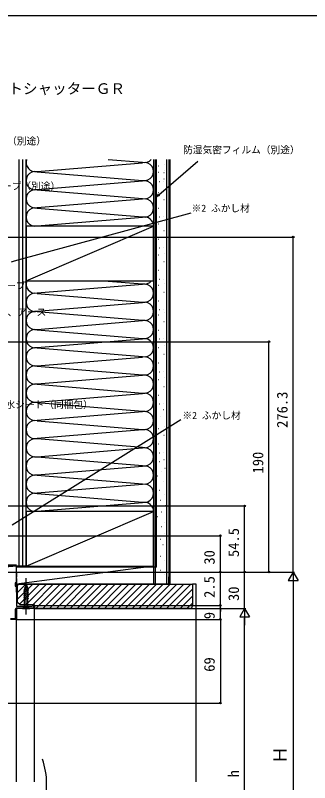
# Model space of a CAD drawing. Units: millimetres, scale not verified. Extents: x -538 to 512, y -790 to 792.
# Drawn here: x -109 to 133, y 128 to 761 of the extents above; entities that cross this region are included whole.
import ezdxf
from ezdxf.enums import TextEntityAlignment as Align

# ---------------------------------------------------------------- set-up
doc = ezdxf.new("R2010")
doc.units = ezdxf.units.MM
doc.header["$LTSCALE"] = 4
for name, color, linetype in [('0-1_USER1', 3, 'Continuous'), ('0-2_YKK_11', 7, 'Continuous'), ('0-4_YKK_12', 2, 'Continuous'), ('0-5_YKK_13', 4, 'Continuous'), ('0-7_YKK_D', 6, 'Continuous'), ('0-8_YKK_ZWAK', 7, 'Continuous'), ('0-9_YSS_K', 3, 'Continuous'), ('0-A_YSS_KE', 3, 'Continuous')]:
    doc.layers.add(name, color=color, linetype=linetype)
doc.styles.add('ＭＳ ゴシック', font='')
doc.styles.get('ＭＳ ゴシック').set_extended_font_data('MS Gothic')

msp = doc.modelspace()

# ---------------------------------------------------------------- linework, layer by layer
at = {"layer": '0-2_YKK_11'}
for p, q in [((-108.933, 271.165), (-107.95, 272.148)), ((-105.716, 271.554), (-105.116, 272.154)), ((-102.888, 271.554), (-102.288, 272.154)), ((-100.059, 271.554), (-99.459, 272.154)), ((-97.231, 271.554), (-96.631, 272.154)), ((-94.402, 271.554), (-93.338, 272.618)), ((-108.938, 268.331), (-108.338, 268.931)), ((-108.938, 265.503), (-108.338, 266.103)), ((-109.059, 262.554), (-108.338, 263.274))]:
    msp.add_line(p, q, dxfattribs=at)
for points in [[(-238.338, 311.554), (-160.838, 311.554), (-160.838, 331.554), (-158.338, 331.554), (-158.338, 301.554), (-108.338, 301.554), (-108.338, 297.478), (-108.526, 297.088), (-108.526, 296.619), (-108.338, 296.229), (-108.338, 292.754), (-109.338, 292.754), (-109.338, 290.054), (-108.338, 290.054), (-108.338, 273.554), (-95.43, 273.554), (-95.134, 273.804), (-94.838, 274.054), (-93.338, 274.054), (-93.338, 271.554), (-108.338, 271.554), (-108.338, 262.554), (-113.138, 262.554)], [(-107.838, 272.154), (-93.938, 272.154), (-93.938, 274.054), (-93.338, 274.054), (-93.338, 271.554), (-108.338, 271.554), (-108.338, 262.554), (-113.138, 262.554)], [(-113.138, 263.154), (-108.938, 263.154), (-108.938, 271.054)]]:
    msp.add_lwpolyline(points, dxfattribs=at)
msp.add_arc((-107.838, 271.054), 1.1, 90.00001, 179.99999, dxfattribs=at)
at = {"layer": '0-4_YKK_12'}
for p, q in [((-93.338, 128.668), (-93.338, 273.554)), ((-108.338, 128.668), (-108.338, 263.054))]:
    msp.add_line(p, q, dxfattribs=at)
msp.add_arc((-143.438, 127.128), 60, 340.52878, 19.47122, dxfattribs=at)
at = {"layer": '0-5_YKK_13'}
for p, q in [((-100.338, 291.554), (-101.888, 286.638)), ((-100.338, 266.554), (-100.338, 296.554)), ((-100.338, 291.554), (-98.788, 286.638)), ((-98.497, 287.543), (-102.438, 286.487)), ((-98.238, 286.059), (-102.438, 284.934)), ((-98.948, 288.975), (-101.985, 288.161)), ((-101.888, 286.638), (-101.888, 273.104)), ((-99.4, 290.407), (-101.45, 289.857)), ((-98.788, 273.104), (-98.788, 286.638)), ((-98.238, 284.506), (-102.438, 283.381)), ((-98.238, 282.953), (-102.438, 281.828)), ((-98.238, 281.4), (-102.438, 280.275)), ((-98.238, 279.848), (-102.438, 278.722)), ((-103.438, 271.554), (-101.888, 273.104)), ((-101.888, 273.104), (-98.788, 273.104)), ((-97.238, 271.554), (-98.788, 273.104)), ((-103.438, 271.554), (-97.238, 271.554))]:
    msp.add_line(p, q, dxfattribs=at)
at = {"layer": '0-7_YKK_D'}
for p, q in [((-156.64, 577.854), (120.662, 577.854)), ((119.662, 301.554), (119.662, 577.854)), ((-140.529, 491.551), (100.662, 491.551)), ((99.662, 301.554), (99.662, 491.551)), ((-156.638, 356.054), (80.662, 356.054)), ((79.662, 301.554), (79.662, 356.054)), ((-157.838, 331.554), (60.662, 331.554)), ((59.662, 301.554), (59.662, 331.554)), ((-107.838, 301.554), (120.662, 301.554)), ((-107.838, 301.554), (60.662, 301.554)), ((-107.838, 301.554), (80.662, 301.554)), ((-107.838, 301.554), (80.662, 301.554)), ((-107.838, 301.554), (120.662, 301.554)), ((-107.838, 301.554), (100.662, 301.554)), ((59.662, 274.054), (59.662, 302.381)), ((79.662, 271.554), (79.662, 301.554)), ((119.662, 301.554), (115.662, 294.625)), ((119.662, 301.554), (123.662, 294.625)), ((119.662, 301.554), (119.662, 287.697)), ((115.662, 294.625), (123.662, 294.625)), ((119.662, 293.554), (119.662, 9.554)), ((-92.838, 274.054), (60.662, 274.054)), ((59.662, 271.554), (59.662, 274.054)), ((-92.838, 271.554), (80.662, 271.554)), ((-92.838, 271.554), (80.662, 271.554)), ((-92.838, 271.554), (60.662, 271.554)), ((-92.838, 271.554), (60.662, 271.554)), ((59.662, 262.554), (59.662, 271.554)), ((59.662, 271.554), (59.662, 269.004)), ((79.662, 271.554), (75.662, 264.625)), ((79.662, 271.554), (83.662, 264.625)), ((79.662, 271.554), (79.662, 257.697)), ((-107.838, 262.554), (60.662, 262.554)), ((-107.838, 262.554), (60.662, 262.554)), ((59.662, 262.554), (59.662, 193.554)), ((75.662, 264.625), (83.662, 264.625)), ((79.662, 9.554), (79.662, 263.554)), ((-117.638, 193.554), (60.662, 193.554))]:
    msp.add_line(p, q, dxfattribs=at)
for points in [[(7.161, 610.915), (9.083, 612.591), (41.014, 640.432)], [(9.532, 612.076), (7.161, 610.915), (8.634, 613.106)], [(-112.338, 557.449), (-109.879, 558.121), (35.758, 597.93)], [(-111.825, 340.531), (-109.662, 341.881), (27.14, 427.285)]]:
    msp.add_lwpolyline(points, dxfattribs=at)
for centre in [(119.662, 577.854), (99.662, 491.551), (79.662, 356.054), (59.662, 331.554), (59.662, 301.554), (79.662, 301.554), (79.662, 301.554), (99.662, 301.554), (59.662, 274.054), (59.662, 271.554), (59.662, 271.554), (59.662, 262.554), (59.662, 262.554), (59.662, 193.554)]:
    msp.add_circle(centre, 0.637, dxfattribs=at)
at = {"layer": '0-8_YKK_ZWAK'}
msp.add_line((-538.3, 760.7), (511.7, 760.7), dxfattribs=at)
at = {"layer": '0-9_YSS_K'}
for p, q in [((-106.338, 641.856), (-106.338, 306.554)), ((-103.338, 641.856), (-103.338, 306.554)), ((-100.338, 306.554), (-100.338, 641.856)), ((-100.338, 351.554), (-100.338, 641.856)), ((-91.307, 632.014), (-4.37, 639.198)), ((-32.711, 641.856), (-4.37, 639.514)), ((4.662, 641.856), (4.662, 351.554)), ((6.162, 291.554), (6.162, 641.856)), ((15.662, 291.554), (15.662, 641.856)), ((18.162, 641.856), (18.162, 291.554)), ((8.443, 636.566), (8.643, 636.566)), ((13.578, 637.99), (13.778, 637.99)), ((13.578, 632.875), (13.778, 632.875)), ((-91.307, 631.698), (-4.37, 624.514)), ((8.443, 631.451), (8.643, 631.451)), ((13.245, 630.964), (13.445, 630.964)), ((-91.307, 617.014), (-4.37, 624.198)), ((9.243, 623.744), (9.443, 623.744)), ((12.445, 623.744), (12.645, 623.744)), ((13.245, 625.849), (13.445, 625.849)), ((-91.307, 616.698), (-4.37, 609.514)), ((8.443, 614.468), (8.643, 614.468)), ((13.578, 615.892), (13.778, 615.892)), ((-4.37, 609.198), (-91.307, 602.014)), ((13.245, 608.866), (13.445, 608.866)), ((-91.307, 601.698), (-4.37, 594.514)), ((8.443, 601.663), (8.643, 601.663)), ((-91.307, 587.014), (-4.37, 594.198)), ((8.443, 588.844), (8.643, 588.844)), ((9.243, 594.46), (9.443, 594.46)), ((12.445, 594.46), (12.645, 594.46)), ((13.578, 590.268), (13.778, 590.268)), ((-100.338, 541.856), (4.662, 586.856)), ((13.245, 583.242), (13.445, 583.242)), ((8.443, 576.039), (8.643, 576.039)), ((8.443, 563.221), (8.643, 563.221)), ((9.243, 568.837), (9.443, 568.837)), ((12.445, 568.837), (12.645, 568.837)), ((13.578, 564.645), (13.778, 564.645)), ((13.245, 557.619), (13.445, 557.619)), ((8.443, 550.416), (8.643, 550.416)), ((-91.307, 531.712), (-4.37, 538.896)), ((-36.371, 541.856), (-4.37, 539.212)), ((8.443, 538.055), (8.643, 538.055)), ((9.243, 543.213), (9.443, 543.213)), ((12.445, 543.213), (12.645, 543.213)), ((13.578, 539.479), (13.778, 539.479)), ((13.245, 532.452), (13.445, 532.452)), ((-91.307, 531.396), (-4.37, 524.212)), ((8.443, 525.25), (8.643, 525.25)), ((-91.307, 516.712), (-4.37, 523.896)), ((-91.307, 516.396), (-4.37, 509.212)), ((8.443, 513.804), (8.643, 513.804)), ((9.243, 518.047), (9.443, 518.047)), ((12.445, 518.047), (12.645, 518.047)), ((13.578, 515.228), (13.778, 515.228)), ((-91.307, 501.712), (-4.37, 508.896)), ((13.245, 508.201), (13.445, 508.201)), ((-91.307, 501.396), (-4.37, 494.212)), ((8.443, 500.999), (8.643, 500.999)), ((-91.307, 486.712), (-4.37, 493.896)), ((9.243, 493.796), (9.443, 493.796)), ((12.445, 493.796), (12.645, 493.796)), ((13.578, 488.231), (13.778, 488.231)), ((-91.307, 486.396), (-4.37, 479.212)), ((8.443, 486.807), (8.643, 486.807)), ((13.245, 481.205), (13.445, 481.205)), ((-91.307, 471.712), (-4.37, 478.896)), ((-91.307, 471.396), (-4.37, 464.212)), ((8.443, 474.002), (8.643, 474.002)), ((-91.307, 456.712), (-4.37, 463.896)), ((9.243, 466.8), (9.443, 466.8)), ((12.445, 466.8), (12.645, 466.8)), ((-91.307, 456.396), (-4.37, 449.212)), ((8.443, 460.268), (8.643, 460.268)), ((13.578, 461.692), (13.778, 461.692)), ((13.245, 454.666), (13.445, 454.666)), ((-91.307, 441.712), (-4.37, 448.896)), ((8.443, 447.463), (8.643, 447.463)), ((-91.307, 441.396), (-4.37, 434.212)), ((9.243, 440.261), (9.443, 440.261)), ((12.445, 440.261), (12.645, 440.261)), ((-91.307, 426.712), (-4.37, 433.896)), ((12.897, 435.764), (13.097, 435.764)), ((-91.307, 426.396), (-4.37, 419.212)), ((10.302, 429.537), (10.502, 429.537)), ((-4.37, 418.896), (-91.307, 411.712)), ((8.443, 420.003), (8.643, 420.003)), ((13.578, 421.427), (13.778, 421.427)), ((-4.37, 404.212), (-91.307, 411.396)), ((13.245, 414.4), (13.445, 414.4)), ((8.443, 407.198), (8.643, 407.198)), ((-91.307, 396.712), (-4.37, 403.896)), ((9.243, 399.995), (9.443, 399.995)), ((12.445, 399.995), (12.645, 399.995)), ((-4.37, 389.212), (-91.307, 396.396)), ((9.243, 392.792), (9.443, 392.792)), ((13.245, 394.393), (13.445, 394.393)), ((-91.307, 381.712), (-4.37, 388.896)), ((14.045, 387.19), (14.245, 387.19)), ((-91.307, 381.396), (-4.37, 374.212)), ((7.643, 380.788), (7.843, 380.788)), ((10.844, 384.789), (11.044, 384.789)), ((-4.37, 373.896), (-91.307, 366.712)), ((12.445, 375.986), (12.645, 375.986)), ((9.385, 369.055), (9.585, 369.055)), ((-91.307, 366.396), (-4.37, 359.212)), ((10.131, 360.849), (10.331, 360.849)), ((13.861, 365.325), (14.061, 365.325)), ((-91.307, 351.712), (-4.37, 358.896)), ((14.607, 356.373), (14.807, 356.373)), ((-100.338, 306.554), (4.662, 351.554)), ((10.877, 351.151), (11.077, 351.151)), ((7.893, 347.421), (8.093, 347.421)), ((13.861, 342.199), (14.061, 342.199)), ((7.147, 336.231), (7.347, 336.231)), ((10.877, 339.215), (11.077, 339.215)), ((13.861, 333.248), (14.061, 333.248)), ((10.131, 328.772), (10.331, 328.772)), ((12.369, 324.296), (12.569, 324.296)), ((7.147, 319.82), (7.347, 319.82)), ((10.131, 314.598), (10.331, 314.598)), ((13.861, 310.868), (14.061, 310.868)), ((-108.338, 306.554), (-157.338, 301.554)), ((-100.338, 306.554), (-112.338, 306.554)), ((4.662, 306.554), (-108.338, 291.554)), ((7.147, 307.884), (7.347, 307.884)), ((10.131, 303.162), (10.331, 303.162)), ((13.861, 299.432), (14.061, 299.432)), ((17.162, 291.554), (-108.338, 291.554)), ((-107.338, 290.415), (-106.2, 291.554)), ((-107.338, 284.758), (-100.543, 291.554)), ((-107.338, 279.101), (-94.886, 291.554)), ((-105.784, 274.999), (-89.229, 291.554)), ((-100.572, 274.554), (-83.572, 291.554)), ((-94.915, 274.554), (-77.915, 291.554)), ((-92.259, 271.554), (-72.259, 291.554)), ((-86.602, 271.554), (-66.602, 291.554)), ((-80.945, 271.554), (-60.945, 291.554)), ((-75.288, 271.554), (-55.288, 291.554)), ((-69.631, 271.554), (-49.631, 291.554)), ((-63.974, 271.554), (-43.974, 291.554)), ((-58.317, 271.554), (-38.317, 291.554)), ((-52.661, 271.554), (-32.661, 291.554)), ((-47.004, 271.554), (-27.004, 291.554)), ((-41.347, 271.554), (-21.347, 291.554)), ((-35.69, 271.554), (-15.69, 291.554)), ((-30.033, 271.554), (-10.033, 291.554)), ((-24.376, 271.554), (-4.376, 291.554)), ((-18.719, 271.554), (1.281, 291.554)), ((-13.063, 271.554), (6.937, 291.554)), ((-8.338, 291.554), (-5.338, 291.554)), ((-7.406, 271.554), (12.594, 291.554)), ((-1.749, 271.554), (18.251, 291.554)), ((3.908, 271.554), (23.908, 291.554)), ((9.565, 271.554), (29.565, 291.554)), ((15.222, 271.554), (35.222, 291.554)), ((39.662, 291.554), (36.662, 291.554)), ((39.662, 128.628), (39.662, 291.554)), ((20.879, 271.554), (36.662, 287.337)), ((26.535, 271.554), (36.662, 281.68)), ((32.192, 271.554), (36.662, 276.023))]:
    msp.add_line(p, q, dxfattribs=at)
for centre, start, end in [((-92.838, 639.356), 160.52878, 281.78353), ((-2.838, 646.856), 258.21646, 318.18968), ((-2.838, 631.856), 258.21646, 101.78354), ((-92.838, 624.356), 78.21649, 281.78353), ((-2.838, 616.856), 258.21646, 101.78354), ((-92.838, 609.356), 78.21649, 281.78353), ((-2.838, 601.856), 258.21646, 101.78354), ((-92.838, 594.356), 78.21649, 281.78353), ((-2.838, 586.856), 0, 101.78354), ((-92.838, 539.054), 158.05849, 281.78353), ((-2.838, 546.554), 258.21646, 321.21938), ((-2.838, 531.554), 258.21646, 101.78354), ((-92.838, 524.054), 78.21649, 281.78353), ((-2.838, 516.554), 258.21646, 101.78354), ((-92.838, 509.054), 78.21649, 281.78353), ((-2.838, 501.554), 258.21646, 101.78354), ((-92.838, 494.054), 78.21649, 281.78353), ((-2.838, 486.554), 258.21646, 101.78354), ((-92.838, 479.054), 78.21649, 281.78353), ((-2.838, 471.554), 258.21646, 101.78354), ((-92.838, 464.054), 78.21649, 281.78353), ((-2.838, 456.554), 258.21646, 101.78354), ((-92.838, 449.054), 78.21649, 281.78353), ((-2.838, 441.554), 258.21646, 101.78354), ((-92.838, 434.054), 78.21649, 281.78353), ((-2.838, 426.554), 258.21646, 101.78354), ((-92.838, 419.054), 78.21649, 281.78353), ((-2.838, 411.554), 258.21646, 101.78354), ((-92.838, 404.054), 78.21648, 281.78353), ((-2.838, 396.554), 258.21646, 101.78354), ((-92.838, 389.054), 78.21649, 281.78353), ((-2.838, 381.554), 258.21646, 101.78354), ((-92.838, 374.054), 78.21649, 281.78353), ((-2.838, 366.554), 258.21646, 101.78354), ((-92.838, 359.054), 78.21649, 281.78353), ((-2.838, 351.554), 0, 101.78354)]:
    msp.add_arc(centre, 7.5, start, end, dxfattribs=at)
at = {"layer": '0-A_YSS_KE'}
for p, q in [((4.662, 641.856), (4.662, 291.554)), ((7.161, 305.554), (7.161, 641.856)), ((17.162, 641.856), (17.162, 297.554)), ((-108.338, 306.554), (4.662, 306.554)), ((7.161, 305.554), (-108.338, 305.554)), ((-108.338, 285.054), (-108.338, 297.554)), ((17.162, 291.554), (17.162, 297.554)), ((17.162, 291.554), (4.662, 291.554))]:
    msp.add_line(p, q, dxfattribs=at)
for points in [[(-156.338, 587.856), (-156.338, 307.554), (-108.338, 307.554)], [(4.662, 306.554), (4.662, 291.554), (-108.338, 291.554), (-108.338, 306.554)], [(-93.838, 274.554), (-105.338, 274.554), (-107.338, 276.554), (-107.338, 291.554), (36.662, 291.554), (36.662, 273.554)], [(34.662, 271.554), (-93.338, 271.554), (-93.338, 274.054)]]:
    msp.add_lwpolyline(points, dxfattribs=at)
for points in [[(4.662, 541.856), (4.662, 586.856), (-100.338, 586.856), (-100.338, 541.856)], [(4.662, 306.554), (4.662, 351.554), (-100.338, 351.554), (-100.338, 306.554)], [(-157.338, 306.554), (-157.338, 301.554), (-108.338, 301.554), (-108.338, 306.554)]]:
    msp.add_lwpolyline(points, close=True, dxfattribs=at)
for centre, radius, start, end in [((-93.838, 274.054), 0.5, 0, 90), ((34.662, 273.554), 2, 270, 0)]:
    msp.add_arc(centre, radius, start, end, dxfattribs=at)

# ---------------------------------------------------------------- texts
at = {"layer": '0-1_USER1', "style": 'ＭＳ ゴシック'}
msp.add_text('●シャッター付引違いテラス戸\u3000クレセント仕様\u3000リモコンスリットシャッターＧＲ', height=8.798, dxfattribs=at).set_placement((-474.936, 693.243), align=Align.BOTTOM_LEFT)
at = {"layer": '0-7_YKK_D', "style": 'ＭＳ ゴシック'}
for s, p in [('透湿防水シート（別途）', (-171.959, 652.366)), ('防湿気密フィルム（別途）', (28.973, 645.074)), ('防水テープ（別途）', (-144.275, 615.159)), ('※2 ふかし材', (35.992, 596.92)), ('防水テープ', (-140.749, 533.079)), ('AC100V、アース', (-139.645, 511.224)), ('透湿防水シート（同梱包）', (-141.388, 434.946)), ('※2 ふかし材', (28.445, 426.053))]:
    msp.add_text(s, height=5.865, dxfattribs=at).set_placement(p, align=Align.BOTTOM_LEFT)
for s, height, p in [('276.3', 8.798, (117.662, 420.476)), ('190', 8.798, (97.662, 382.848)), ('54.5', 8.798, (77.662, 313.94)), ('30', 8.798, (57.662, 307.69)), ('2.5', 8.798, (57.662, 280.267)), ('30', 8.798, (77.662, 277.69)), ('9', 8.798, (57.662, 262.69)), ('69', 8.798, (57.662, 219.326)), ('Ｈ', 11, (117.662, 143.201)), ('h', 8.798, (77.662, 132.19))]:
    msp.add_text(s, height=height, rotation=90, dxfattribs=at).set_placement(p, align=Align.BOTTOM_LEFT)

doc.saveas('drawing.dxf')
